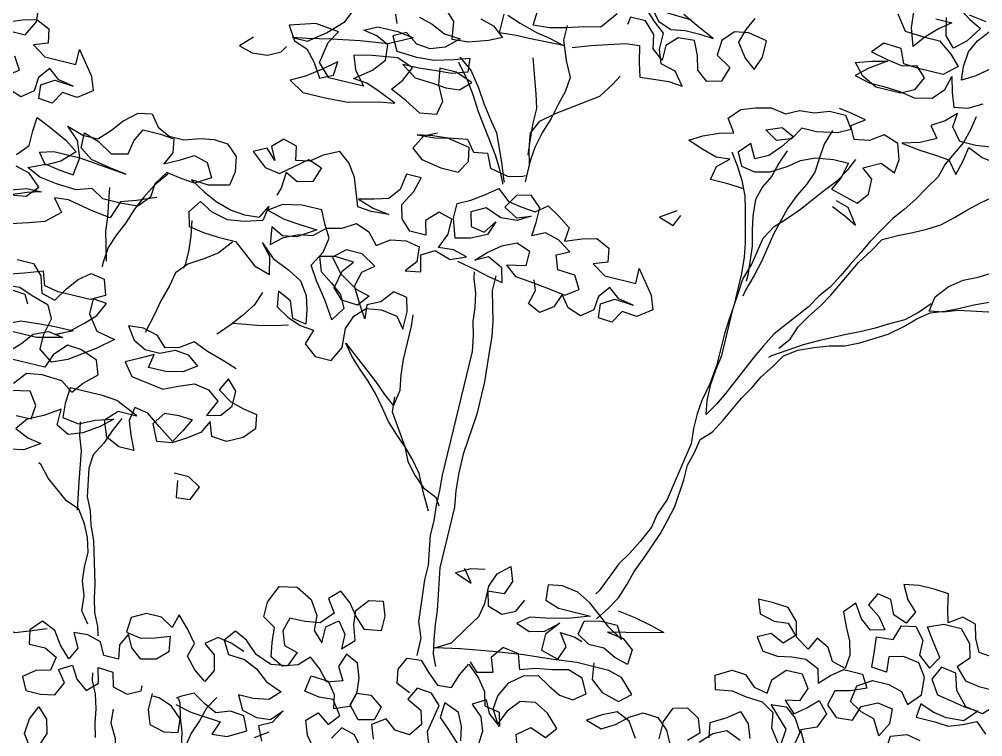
# Model space of a CAD drawing. Header units: inches. Extents: x 350994 to 353538, y 1581369 to 1583842.
# Drawn here: x 351296.467 to 351297.698, y 1583110.644 to 1583111.561 of the extents above; entities that cross this region are included whole.
import ezdxf

# ---------------------------------------------------------------- set-up
doc = ezdxf.new("R2010")
doc.units = ezdxf.units.IN
doc.header["$MEASUREMENT"] = 0
doc.linetypes.add('1', pattern=[0])
doc.layers.add('TREE', color=81, linetype='1')

# ---------------------------------------------------------------- blocks, each defined once
blk = doc.blocks.new('TREE_4')
at = {"color": 94}
for points in [[(981, 7624.5), (937.6, 7589.9), (908.6, 7572.5), (905.8, 7604.4), (908.7, 7639), (923.2, 7667.9), (946.3, 7696.8)], [(931.9, 7714.2), (891.4, 7720)], [(859.6, 7734.5), (894.3, 7711.3), (923.2, 7696.9), (900, 7662.2), (874, 7639.1), (850.9, 7662.2), (842.2, 7702.7)], [(819.1, 7694.1), (856.7, 7694), (830.7, 7673.8), (804.6, 7647.8), (784.3, 7621.8), (769.9, 7662.3), (767.1, 7697)], [(732.4, 7685.5), (758.4, 7650.8), (801.7, 7647.8), (839.3, 7647.8), (871.1, 7624.6), (894.2, 7601.5), (865.3, 7575.5), (807.4, 7575.5), (772.7, 7578.5), (758.3, 7610.3), (717.8, 7613.2), (694.7, 7587.2), (735.2, 7578.5), (769.8, 7572.7), (801.7, 7581.3), (824.8, 7558.2), (810.3, 7526.4), (781.4, 7511.9), (723.5, 7512), (688.9, 7529.4), (665.7, 7555.4), (700.5, 7567), (735.2, 7575.6), (697.5, 7549.6), (671.5, 7526.5), (706.2, 7517.8), (740.9, 7517.8), (778.5, 7514.8), (813.2, 7509), (853.6, 7517.7), (876.8, 7543.7), (885.5, 7575.5), (894.1, 7540.8), (905.7, 7508.9), (937.5, 7514.7), (969.3, 7532)], [(1021.3, 7442.3), (975, 7436.6), (937.4, 7436.6), (914.3, 7465.6), (917.2, 7497.4), (894.1, 7474.3), (865.2, 7456.9), (885.4, 7430.9), (850.7, 7413.6), (810.2, 7402.1), (853.5, 7396.2), (891.1, 7393.3), (922.9, 7390.4), (946, 7361.4), (954.7, 7396.1), (960.5, 7427.9), (995.2, 7413.4), (1032.8, 7407.6)], [(-1218, 7175), (-1180.4, 7175), (-1163, 7209.7), (-1165.9, 7253)], [(32.4, 7437.5), (72.9, 7451.9), (148.1, 7474.9), (179.9, 7477.8), (188.6, 7440.2), (197.2, 7408.4), (229, 7411.3), (263.7, 7414.1), (295.5, 7411.2), (272.4, 7440.1), (237.7, 7448.8), (226.2, 7480.7), (226.2, 7518.2), (200.2, 7538.5), (174.2, 7564.5)], [(113.5, 7535.7), (84.5, 7498.1), (46.9, 7489.5), (9.3, 7478), (-28.2, 7469.3), (-65.8, 7466.5), (-62.9, 7504)], [(-126.5, 7475.2), (-94.8, 7463.6), (-54.3, 7452), (-22.5, 7446.2), (12.2, 7437.5), (-60.1, 7434.7), (-97.7, 7434.7), (-135.3, 7431.8), (-135.2, 7475.2)], [(-184.4, 7452.1), (-152.6, 7443.4), (-126.6, 7423.1), (-155.5, 7408.7), (-198.9, 7394.3), (-236.5, 7391.4), (-242.2, 7431.9), (-291.3, 7481.1)], [(-320.3, 7423.3), (-288.5, 7414.6), (-256.7, 7400.1), (-219.1, 7397.2), (-248.1, 7371.2), (-279.9, 7359.7), (-311.7, 7362.6), (-340.6, 7382.9), (-369.5, 7368.4), (-352.2, 7336.6), (-305.9, 7333.7), (-265.5, 7336.5), (-222.1, 7348.1), (-187.4, 7359.6), (-184.5, 7327.8), (-219.2, 7316.3), (-259.7, 7313.4), (-294.4, 7310.5), (-332, 7310.6), (-297.3, 7287.4), (-256.8, 7284.5), (-225, 7281.6), (-193.2, 7284.4), (-170.1, 7307.5), (-210.5, 7322), (-248.1, 7322.1), (-242.4, 7284.5), (-225.1, 7249.8), (-230.9, 7218), (-268.5, 7212.2), (-306, 7232.5), (-343.6, 7249.9), (-323.3, 7275.9), (-308.9, 7307.7), (-346.4, 7322.2), (-404.3, 7313.5), (-444.7, 7304.9), (-433.2, 7273.1), (-407.2, 7241.3), (-488.2, 7241.3), (-517.1, 7270.3), (-508.3, 7319.4), (-491, 7348.3), (-545.9, 7354.1), (-603.7, 7336.8), (-583.5, 7305), (-551.7, 7293.4), (-528.6, 7267.4), (-508.4, 7235.6), (-479.5, 7250), (-476.6, 7281.8), (-508.4, 7255.8), (-540.2, 7232.7), (-572, 7215.4), (-537.4, 7195.1), (-485.3, 7195.1), (-433.3, 7197.9), (-363.9, 7215.2), (-329.2, 7220.9), (-369.6, 7238.3), (-401.4, 7249.9), (-433.2, 7252.8), (-395.6, 7281.7), (-372.5, 7310.6), (-375.3, 7345.3), (-404.2, 7359.8), (-436, 7365.6), (-407.1, 7380), (-360.8, 7380), (-323.2, 7374.2), (-375.3, 7348.2), (-438.9, 7339.6), (-502.5, 7328.1), (-557.5, 7316.6), (-589.3, 7310.8), (-554.6, 7310.8), (-517, 7339.7), (-482.3, 7374.3), (-464.9, 7414.8)], [(-375.2, 7417.6), (-366.6, 7397.3)], [(281.2, 7561.6), (217.6, 7564.5)], [(185.8, 7570.3), (208.9, 7541.4), (240.7, 7529.8), (272.5, 7535.5), (307.2, 7535.5), (339, 7532.6), (295.7, 7552.9), (261, 7570.2)], [(420, 7599), (405.5, 7570.1), (396.8, 7538.3), (419.9, 7506.5), (445.9, 7486.2), (457.5, 7518), (457.6, 7555.6), (414.2, 7564.3), (382.4, 7558.6), (359.2, 7532.6), (356.3, 7497.9), (391, 7477.6), (379.4, 7442.9), (347.6, 7434.3), (321.6, 7454.5), (312.9, 7486.4), (298.5, 7518.2), (260.9, 7515.3), (237.8, 7492.2), (237.7, 7457.5), (211.7, 7477.8), (206, 7509.6), (180, 7535.6), (145.3, 7535.7), (142.4, 7518.3)], [(960.6, 7500.2), (954.8, 7468.4), (946.1, 7436.6), (917.1, 7378.8), (908.4, 7347), (888.2, 7315.2), (870.8, 7286.3), (850.5, 7257.4), (830.3, 7231.4), (812.9, 7202.5), (792.6, 7167.9), (778.1, 7139), (760.7, 7107.2), (746.3, 7078.3), (728.9, 7046.5), (708.6, 7020.5), (691.3, 6991.6), (630.5, 6913.6), (613.1, 6881.8), (598.6, 6852.9), (555.1, 6757.5), (540.7, 6728.6), (523.3, 6699.7), (517.5, 6731.5), (517.6, 6769.1), (520.5, 6803.8), (526.3, 6838.5), (526.4, 6948.4), (529.3, 6986), (532.3, 7017.8), (543.9, 7055.3), (555.5, 7118.9), (572.9, 7150.7), (596, 7173.8), (622.1, 7202.7), (662.6, 7254.7), (688.6, 7286.5), (706, 7315.4), (717.6, 7341.4)], [(9.4, 7483.7), (9.3, 7449), (26.6, 7405.7), (43.9, 7370.9), (41, 7336.3), (32.3, 7304.5), (23.6, 7269.8), (12, 7235.1), (3.3, 7197.5), (0.4, 7165.7), (0.3, 7116.6)], [(486.2, 7217.3), (448.6, 7220.2), (408.1, 7220.3), (413.9, 7252.1), (440, 7275.2), (408.2, 7272.3), (370.6, 7283.9), (338.8, 7295.5), (367.7, 7312.8), (402.4, 7327.3), (434.2, 7335.9), (414, 7364.8), (437.2, 7390.8), (469, 7402.4), (503.7, 7411), (538.4, 7405.2), (567.3, 7419.6), (602, 7422.5), (633.8, 7434), (671.4, 7434), (691.6, 7405.1), (662.7, 7390.6), (616.4, 7382), (581.7, 7382), (564.4, 7353.1), (532.5, 7341.6), (503.7, 7359), (538.4, 7373.4), (567.3, 7358.9), (547, 7330), (523.8, 7304), (494.9, 7289.6), (477.6, 7321.4), (454.4, 7295.4), (468.9, 7266.5), (500.7, 7260.7), (535.4, 7269.3), (570.1, 7289.5), (596.1, 7309.7), (627.9, 7324.2), (668.4, 7329.9), (703.1, 7329.9), (694.4, 7292.3), (679.9, 7263.4), (743.5, 7246), (763.8, 7272), (763.8, 7306.7), (737.8, 7326.9), (775.4, 7347.1), (810.1, 7332.7), (813, 7364.5), (801.5, 7399.2), (766.8, 7410.8), (737.9, 7390.6), (703.2, 7384.8), (688.7, 7413.7), (717.7, 7433.9), (677.2, 7442.7), (654.1, 7445.6)], [(-48.6, 7394.2), (-22.6, 7316.1), (-14, 7284.3), (-14, 7246.7), (-11.1, 7209.1), (-8.3, 7177.3)], [(0.4, 7157), (-8.3, 7191.7), (-14, 7226.4), (0.5, 7258.2), (32.3, 7284.2), (119.1, 7344.9), (142.3, 7379.5), (153.8, 7399.8)], [(651.1, 7393.5), (639.5, 7358.8), (636.6, 7324.1), (633.7, 7292.3), (622.1, 7260.5), (607.6, 7231.7), (593.1, 7197), (575.7, 7133.4), (569.9, 7101.6), (564.1, 7066.9), (555.4, 7032.2), (543.8, 6994.6), (540.9, 6980.2)], [(647.8, 6884.7), (668, 6910.7), (679.6, 6942.5), (697, 6971.4), (717.3, 7000.2), (734.7, 7029.1), (778.1, 7115.8), (801.3, 7150.5), (818.6, 7179.4), (850.5, 7196.7), (882.3, 7211.2), (911.2, 7225.6), (940.1, 7242.9), (966.2, 7266), (989.3, 7289.1), (1015.4, 7312.2), (1047.2, 7338.2), (1073.2, 7364.2), (1084.8, 7381.6)], [(-210.5, 7356.7), (-178.7, 7333.6), (-152.7, 7298.8), (-132.5, 7267), (-109.4, 7235.2), (-89.2, 7209.2), (-74.8, 7177.3), (-60.3, 7142.6), (-48.8, 7110.8), (-45.9, 7105)], [(-210.5, 7345.2), (-181.6, 7310.4), (-161.4, 7281.5), (-141.2, 7246.8), (-80.6, 7160), (-63.3, 7131.1), (-48.8, 7102.1), (-48.8, 7099.3)], [(561.4, 7324.2), (549.9, 7292.4), (541.1, 7260.6), (526.7, 7231.7), (518, 7199.9), (520.8, 7162.3), (526.6, 7130.5), (535.2, 7095.8), (538.1, 7064), (540.9, 7029.3), (540.9, 7014.9)], [(-676.1, 7290.7), (-702.1, 7264.7), (-670.3, 7256), (-635.6, 7258.8), (-606.7, 7273.2), (-598, 7287.7)], [(440, 7292.5), (460.2, 7263.6), (477.5, 7234.7), (491.9, 7202.8), (500.6, 7171), (509.2, 7136.3), (517.9, 7098.7), (523.6, 7066.9), (526.5, 7029.3), (526.4, 6954.2), (523.5, 6922.4), (520.6, 6887.7), (520.5, 6812.5), (514.7, 6769.1), (506, 6728.7), (503, 6696.9), (503, 6662.2), (505.9, 6627.5), (500.1, 6595.7), (482.6, 6491.6), (468.1, 6454), (462.3, 6422.2), (444.9, 6384.6), (427.6, 6352.9), (410.2, 6324), (381.2, 6254.6), (375.4, 6245.9)], [(-1203.6, 7073.2), (-1174.6, 7093.4), (-1192, 7122.3)], [(-1232.4, 7191.7), (-1194.8, 7206.1), (-1163, 7214.8), (-1131.2, 7200.3), (-1125.4, 7168.5), (-1157.2, 7157), (-1125.4, 7136.7), (-1053.2, 7136.6), (-1053.1, 7171.3), (-1012.7, 7119.2), (-1001.2, 7087.4), (-1033, 7064.3), (-1067.7, 7067.2), (-1085.1, 7038.3), (-1116.9, 7041.3), (-1119.7, 7073.1), (-1090.8, 7090.4), (-1047.4, 7087.5), (-1082.1, 7093.3), (-1108.1, 7113.5), (-1128.4, 7087.5), (-1131.3, 7055.7), (-1157.3, 7035.5), (-1189.1, 7047.1)], [(691.5, 7225.8), (723.3, 7211.3), (752.2, 7196.8), (726.2, 7231.5), (697.3, 7240.2)], [(1315.9, 7152.9), (1252.3, 7121.2), (1217.6, 7109.7), (1185.8, 7101), (1153.9, 7089.5), (1119.2, 7080.8), (1023.8, 7063.6), (992, 7052), (960.2, 7046.3), (966, 7081), (989.2, 7109.9), (1018.1, 7133), (1049.9, 7147.4), (1078.8, 7164.7), (1110.7, 7182), (1139.6, 7199.4), (1168.5, 7219.6), (1191.7, 7236.9)], [(-219.3, 7177.5), (-248.3, 7163), (-265.6, 7131.3), (-239.6, 7111), (-193.4, 7102.3), (-152.9, 7102.2), (-135.5, 7131.1), (-141.3, 7162.9), (-193.3, 7171.7), (-228, 7168.8), (-262.7, 7163.1), (-222.2, 7165.9), (-181.8, 7174.5), (-149.9, 7180.3), (-129.7, 7154.3), (-97.9, 7160), (-83.5, 7128.2), (-40.1, 7119.5), (-8.3, 7128.1), (-2.5, 7131)], [(350.2, 7133.6), (315.5, 7110.5), (350.2, 7098.9), (361.8, 7124.9)], [(389.8, 6191), (410.1, 6219.9), (427.5, 6248.8), (439.1, 6283.5), (447.8, 6315.3), (462.3, 6349.9), (485.4, 6413.5), (494.1, 6445.3), (502.8, 6480), (508.7, 6543.6), (508.7, 6578.3), (517.4, 6610.1), (523.2, 6641.9), (546.4, 6665), (563.8, 6696.8), (592.7, 6754.6), (610.1, 6783.5), (624.6, 6812.4), (644.9, 6841.3), (662.2, 6870.2), (691.2, 6890.4), (725.9, 6904.8), (757.7, 6916.4), (792.4, 6925), (824.2, 6939.4), (882.1, 6974.1), (913.9, 7000.1), (937, 7023.2), (963.1, 7043.4), (994.9, 7054.9), (1026.7, 7069.4), (1055.6, 7083.8), (1087.5, 7098.2)], [(-803.6, 6886), (-847, 6868.7), (-881.7, 6857.1), (-896.2, 6816.7), (-939.6, 6822.5), (-997.4, 6834.1), (-1029.2, 6831.3), (-1006.1, 6802.3), (-1037.9, 6773.4), (-1072.7, 6761.9), (-1113.1, 6750.4)], [(-1130.4, 6825.6), (-1095.7, 6837.1), (-1061, 6837.1), (-1092.8, 6828.4), (-1127.5, 6814), (-1092.8, 6819.8), (-1069.7, 6845.8), (-1098.6, 6871.8), (-1130.4, 6880.5)], [(-1136.1, 6906.5), (-1113, 6932.5), (-1112.9, 6967.2), (-1110, 6999), (-1078.2, 6984.5), (-1034.9, 6964.3), (-1006, 6944), (-1034.9, 6915.1), (-1066.7, 6897.8), (-1087, 6923.8), (-1055.1, 6932.5), (-994.4, 6932.4), (-884.6, 6920.8), (-925, 6926.6), (-968.4, 6935.3), (-997.3, 6955.6), (-997.3, 6990.2), (-962.6, 6978.7), (-927.9, 6958.4), (-890.3, 6967), (-884.5, 6998.8), (-870, 7027.7), (-829.5, 7027.7), (-797.7, 7024.8), (-792, 6993), (-806.5, 6964.1), (-771.8, 6981.4), (-742.8, 6998.7), (-711, 6990), (-693.7, 6958.2), (-728.4, 6938), (-760.2, 6940.9), (-794.9, 6946.7), (-815.2, 6914.9), (-818.1, 6883.1), (-841.3, 6857.1), (-881.7, 6854.3), (-922.2, 6854.3), (-951.1, 6871.7), (-985.8, 6860.1), (-1032.1, 6863.1), (-1072.6, 6868.9), (-1104.3, 6883.4), (-1066.7, 6900.7), (-1032.1, 6894.9), (-1000.3, 6891.9), (-994.4, 6932.4), (-1008.9, 6970), (-1037.7, 6996.1), (-1000.2, 6984.5), (-965.5, 6984.4), (-939.4, 7010.4), (-919.2, 7036.4), (-890.2, 7062.4), (-858.4, 7068.2), (-838.2, 7042.1), (-809.3, 7027.7), (-774.6, 7027.6), (-739.9, 7039.2), (-708.1, 7044.9), (-676.3, 7042), (-650.3, 7018.8), (-644.5, 6984.1), (-650.3, 6952.3), (-696.6, 6940.8), (-737.1, 6943.8), (-702.4, 6923.5), (-670.6, 6909), (-633.1, 6897.4), (-601.2, 6894.5), (-566.6, 6897.3), (-552.1, 6926.2), (-557.9, 6891.5), (-598.4, 6880), (-636, 6874.3), (-673.5, 6883), (-705.3, 6900.4), (-725.6, 6871.5), (-717, 6839.6), (-682.3, 6833.8), (-647.6, 6830.9), (-607.1, 6830.9), (-581.1, 6810.6), (-552.2, 6787.5), (-514.6, 6775.9), (-523.3, 6816.3), (-546.4, 6842.4), (-514.6, 6813.4), (-474.1, 6796.1), (-442.3, 6778.7), (-422.1, 6749.7), (-413.5, 6717.9), (-407.7, 6686.1), (-439.5, 6691.9), (-453.9, 6729.5), (-485.7, 6744), (-480, 6709.3), (-451.1, 6691.9), (-419.3, 6680.4), (-387.5, 6677.4), (-399.1, 6642.7), (-370.2, 6619.6), (-332.6, 6619.6), (-315.2, 6654.2), (-318.1, 6697.6), (-306.5, 6729.4), (-283.3, 6752.5), (-248.6, 6758.3), (-211.1, 6752.4), (-190.8, 6726.4), (-190.8, 6766.9), (-199.4, 6798.7), (-231.2, 6804.5), (-254.4, 6775.6), (-283.3, 6761.2), (-280.5, 6729.4), (-300.7, 6761.2), (-320.9, 6795.9), (-312.2, 6830.6), (-286.1, 6850.8), (-320.8, 6871.1), (-358.4, 6871.1), (-384.4, 6848), (-358.5, 6816.2), (-315.1, 6790.1), (-283.3, 6781.4), (-303.6, 6755.4), (-341.2, 6758.3), (-364.3, 6781.5), (-355.6, 6822), (-335.3, 6848), (-378.7, 6850.9), (-413.4, 6842.3), (-401.8, 6810.4), (-372.9, 6790.2), (-346.9, 6769.9), (-332.5, 6741), (-352.8, 6709.2), (-378.8, 6749.7), (-407.6, 6787.3), (-427.8, 6819.1), (-407.6, 6853.8), (-401.8, 6888.5), (-419.1, 6917.4), (-433.5, 6946.4), (-479.8, 6946.4), (-523.1, 6937.8), (-552.1, 6917.6), (-511.6, 6906), (-474, 6903), (-433.5, 6900.1), (-474.1, 6874.1), (-505.9, 6868.4), (-534.8, 6882.8), (-529, 6842.4), (-503, 6865.5), (-471.2, 6879.9), (-439.3, 6885.7), (-413.3, 6908.8), (-378.6, 6917.4), (-349.7, 6934.7), (-317.9, 6923.1), (-294.8, 6897.1), (-265.8, 6917.3), (-231.1, 6923), (-199.3, 6917.2), (-196.5, 6882.5), (-216.7, 6856.5), (-182, 6862.3), (-190.7, 6899.9), (-161.8, 6917.2), (-124.2, 6905.6), (-89.5, 6920), (-121.3, 6928.7), (-156, 6925.9), (-141.5, 6960.6), (-141.4, 6995.2), (-173.2, 7004), (-199.3, 6978), (-190.6, 6946.1), (-228.2, 6946.2), (-251.3, 6969.3), (-260, 7001.1), (-239.7, 7035.8), (-231, 7070.5), (-265.7, 7070.5), (-271.5, 7033), (-291.8, 7007), (-323.6, 6998.3), (-358.3, 6989.7), (-320.7, 6978.1), (-283.1, 6972.2), (-323.6, 6969.4), (-355.4, 6972.3), (-378.5, 7035.9), (-398.7, 7064.9), (-424.7, 7085.1), (-459.4, 7067.8), (-485.5, 7047.6), (-517.3, 7041.9), (-523, 7073.7), (-554.8, 7082.4), (-578, 7059.3), (-563.5, 7030.3), (-586.6, 7053.5), (-615.6, 7039.1), (-580.9, 7010.1), (-546.2, 7004.3), (-488.3, 7050.5), (-456.6, 7038.9), (-468.1, 7004.2), (-502.9, 6995.6), (-531.8, 7010.1), (-534.7, 6972.5), (-540.5, 6955.1)], [(-106.8, 6905.6), (-63.5, 6896.9), (-28.8, 6888.2), (3, 6882.4), (-5.6, 6914.2), (-40.3, 6931.5), (-69.2, 6917.1), (-46.1, 6940.2), (-17.1, 6963.3), (14.7, 6977.8), (46.5, 6966.2), (46.4, 6931.5), (3.1, 6922.8), (29.1, 6902.6), (63.8, 6899.6), (110, 6893.8), (147.6, 6888), (176.5, 6908.2), (159.2, 6937.1), (118.7, 6940.1), (107.2, 6971.9), (136.1, 6986.3), (104.3, 7006.6), (72.5, 7015.3), (43.6, 7000.9), (46.5, 7032.7), (46.6, 7067.4), (20.6, 7090.5), (-11.3, 7081.9), (-31.5, 7050.1), (0.3, 7032.7), (32.1, 7044.2), (3.2, 7026.9), (-34.4, 7024.1), (-72, 7038.6), (-103.8, 7021.2), (-95.2, 6989.4), (-63.4, 6983.6), (-43.1, 7012.5), (-54.7, 6980.7), (-89.4, 6963.4), (-124.1, 6954.8), (-138.5, 6998.1), (-138.5, 7032.8), (-109.6, 7047.3), (-80.7, 7067.5), (-54.6, 7087.7), (-25.7, 7064.5), (6.1, 7058.7), (37.9, 7055.8), (63.9, 7076), (92.8, 7058.6), (121.7, 7038.4), (118.8, 7006.6), (156.4, 7021), (188.2, 7029.6), (220, 7015.2), (225.7, 6983.3), (193.9, 6971.8), (225.7, 6951.5), (298, 6951.5), (298, 6986.2), (338.5, 6934.1), (350, 6902.3), (318.2, 6879.2), (283.5, 6882.1), (266.1, 6853.2), (234.3, 6856.1), (231.4, 6887.9), (260.4, 6905.3), (303.7, 6902.3), (269, 6908.1), (243, 6928.4), (222.8, 6902.4), (219.9, 6870.6), (193.8, 6850.4), (162, 6862), (141.8, 6888), (130.2, 6856.2), (101.3, 6836), (72.4, 6850.5), (81.1, 6882.3), (72.4, 6905.4)], [(960.2, 7063.6), (937.1, 7037.6), (911, 7014.5), (879.2, 6997.2), (850.3, 6979.9), (821.3, 6965.5), (789.5, 6951), (731.7, 6922.2), (699.8, 6904.8), (636.2, 6864.4), (630.4, 6858.7)], [(-792, 6943.8), (-815.2, 6912), (-832.6, 6880.2), (-847.1, 6848.4), (-858.6, 6813.8), (-873.1, 6782), (-884.7, 6750.2), (-887.7, 6712.6), (-887.7, 6703.9)], [(13.8, 6015), (13.8, 6055.4), (-0.6, 6090.1), (-9.2, 6185.6), (-9.2, 6220.3), (-14.9, 6255), (-20.7, 6286.8), (-20.6, 6321.5), (-23.5, 6356.2), (-23.5, 6390.9), (-26.3, 6425.6), (-26, 6714.7), (-31.8, 6749.4), (-40.4, 6781.2), (-43.3, 6813), (-49.1, 6844.8), (-60.6, 6876.6), (-63.5, 6891.1)], [(-14.3, 6893.9), (-14.3, 6859.2), (-5.7, 6824.5), (2.9, 6792.7), (8.7, 6758), (11.5, 6717.5), (17.3, 6653.9), (17.2, 6578.8), (8.4, 6483.4), (8.4, 6440), (11.3, 6399.5), (17, 6361.9), (16.9, 6220.2), (34.1, 6124.8), (37, 6093), (42.7, 6058.3), (48.5, 6026.5), (60, 6000.5)], [(-913.5, 6883.2), (-907.8, 6851.4), (-902, 6816.7), (-899.2, 6784.9), (-881.9, 6721.3), (-881.9, 6718.4)], [(-714, 6854.1), (-708.3, 6819.4), (-705.4, 6787.6), (-705.5, 6752.9), (-708.4, 6744.2)], [(-612.9, 6828), (-638.9, 6796.2), (-667.9, 6776), (-699.7, 6755.8), (-722.8, 6729.8), (-728.6, 6698), (-740.2, 6660.4), (-746.1, 6628.6), (-757.7, 6582.4)], [(-38, 6338.8), (-58.2, 6376.4), (-78.4, 6416.9), (-101.5, 6445.9), (-124.6, 6469), (-150.6, 6492.2), (-173.7, 6515.3), (-193.9, 6541.4), (-217, 6570.3), (-240.1, 6593.4), (-266.1, 6616.6), (-289.2, 6639.8), (-309.4, 6665.8), (-222.8, 6596.3), (-196.8, 6573.2), (-170.8, 6552.9), (-164.9, 6590.5), (-170.7, 6625.2), (-173.6, 6659.9), (-173.5, 6738), (-176.3, 6764)], [(-520.4, 6732.5), (-532, 6700.7), (-552.3, 6671.8), (-572.6, 6645.8), (-595.7, 6619.8), (-598.6, 6616.9)], [(-538, 6550.4), (-569.7, 6561.9), (-610.2, 6573.5), (-644.9, 6588), (-673.8, 6567.8), (-705.6, 6559.2), (-728.8, 6582.3), (-763.4, 6591), (-798.1, 6588.2), (-777.9, 6559.2), (-749, 6544.8), (-714.3, 6544.7), (-682.5, 6559.2), (-650.7, 6556.2), (-624.7, 6536), (-653.6, 6515.8), (-691.2, 6507.1), (-731.7, 6507.2), (-725.9, 6539), (-757.7, 6521.6), (-786.6, 6507.2), (-763.5, 6478.3), (-688.4, 6466.6), (-656.6, 6481.1), (-621.9, 6495.5), (-587.2, 6489.7), (-561.2, 6469.4), (-578.5, 6431.8), (-546.7, 6440.5), (-526.5, 6466.5), (-526.4, 6501.2), (-549.5, 6524.3), (-564, 6495.4), (-532.2, 6475.2), (-500.4, 6466.5), (-468.6, 6460.7), (-462.9, 6428.8), (-486, 6402.8), (-520.8, 6385.5), (-555.5, 6388.5), (-567, 6420.3), (-581.5, 6391.4), (-610.4, 6371.2), (-639.3, 6353.8), (-674, 6348.1), (-691.3, 6385.7), (-671.1, 6414.6), (-639.3, 6417.4), (-607.5, 6414.5), (-622, 6385.6), (-639.3, 6356.7), (-676.9, 6382.8), (-708.7, 6405.9), (-740.5, 6411.8), (-746.3, 6380), (-734.7, 6348.1), (-720.3, 6316.3), (-755, 6316.4), (-786.8, 6330.8), (-801.2, 6368.4), (-775.2, 6394.4), (-731.8, 6394.4), (-783.8, 6417.6), (-818.5, 6420.5), (-893.7, 6420.6), (-896.6, 6383), (-893.8, 6351.2), (-856.2, 6345.4), (-821.5, 6362.7), (-781, 6374.2), (-807, 6351.1), (-841.7, 6328), (-873.6, 6316.5), (-902.5, 6330.9), (-902.4, 6368.5), (-937.1, 6345.4), (-971.9, 6328.1), (-992.1, 6302.1), (-960.3, 6287.6), (-928.5, 6281.8), (-963.2, 6258.7), (-995.1, 6253)], [(-997.9, 6331), (-963.2, 6331), (-960.3, 6362.8), (-980.5, 6391.7), (-1023.8, 6383.1)], [(-1020.9, 6400.4), (-997.8, 6429.3), (-963.1, 6435.1), (-916.8, 6432.2), (-887.9, 6411.9), (-867.7, 6437.9), (-838.7, 6463.9), (-850.3, 6495.7), (-890.7, 6510.2), (-922.5, 6513.1), (-948.6, 6484.2), (-960.2, 6452.4), (-1038.2, 6452.5)], [(-1046.9, 6469.9), (-1023.7, 6493), (-1003.5, 6519), (-971.7, 6533.4), (-937, 6527.6), (-994.8, 6513.2), (-1104.7, 6513.3)], [(-1075.8, 6524.8), (-1038.2, 6542.1), (-994.8, 6545), (-960.1, 6547.8), (-916.7, 6547.8), (-954.3, 6530.5), (-925.4, 6544.9), (-896.5, 6570.9), (-873.3, 6594), (-858.8, 6625.8), (-890.6, 6628.7), (-890.7, 6594), (-864.7, 6559.3), (-821.3, 6550.6), (-856, 6521.7), (-913.9, 6481.3), (-948.6, 6466.9), (-980.4, 6490), (-980.3, 6524.7), (-971.6, 6562.3), (-986.1, 6591.2), (-1026.5, 6602.8), (-1058.3, 6614.4), (-1093, 6611.6)], [(-1078.5, 6675.2), (-1040.9, 6675.1), (-1017.8, 6652), (-1006.3, 6614.4), (-974.5, 6605.7), (-954.2, 6637.5), (-934, 6663.5), (-907.9, 6683.7), (-876.1, 6677.9), (-864.6, 6643.2), (-896.4, 6625.9), (-971.6, 6625.9), (-1003.4, 6631.7), (-1014.9, 6663.5), (-1055.4, 6649.1), (-1110.4, 6631.8)], [(-1081.5, 6605.8), (-1043.9, 6602.9), (-1032.3, 6582.6)], [(-445.3, 6674.6), (-477.1, 6665.9), (-514.7, 6657.3), (-549.4, 6651.6), (-569.7, 6648.7)], [(-173.6, 6573.1), (-170.8, 6538.5), (-124.6, 6469), (-110.1, 6437.2), (-87, 6411.2), (-61, 6388), (-29.2, 6373.5), (-17.7, 6356.2)], [(539.9, 5948), (516.8, 5982.7), (485.1, 5997.2), (453.2, 5982.7), (421.4, 5962.5), (459, 5950.9), (487.9, 5968.3), (514, 5991.4), (542.9, 6008.7), (577.6, 6005.8), (603.6, 5982.6), (618, 5953.7)], [(592, 5959.5), (592, 6000), (606.5, 6034.7), (638.3, 6043.3), (667.2, 6025.9), (678.8, 5994.1), (655.6, 5971)], [(681.6, 5973.9), (707.7, 5999.9), (736.6, 6014.3), (771.3, 5999.8)], [(701.9, 5988.3), (696.1, 6023), (730.9, 6043.2), (756.9, 6063.4), (780, 6040.3), (791.5, 6008.5)], [(863.8, 6011.3), (866.8, 6048.9), (820.5, 6095.2), (855.2, 6098), (881.2, 6077.8), (898.6, 6048.8), (892.7, 6014.2)], [(858, 6011.3), (834.9, 6043.1), (829.2, 6077.8), (800.3, 6095.2), (762.7, 6098.1), (728, 6103.9), (690.4, 6098.2), (681.8, 6130), (716.5, 6150.2), (748.3, 6147.3), (774.3, 6124.1), (806.1, 6118.3), (809, 6150.1), (835.1, 6179), (872.7, 6179), (892.9, 6150), (881.3, 6118.2), (849.5, 6112.5), (875.5, 6086.4), (901.5, 6106.7), (924.7, 6129.8), (947.8, 6103.7), (933.3, 6069), (898.6, 6054.6), (915.9, 6022.8)], [(1098.1, 6057.3), (1101, 6089.1), (1135.7, 6100.7), (1167.5, 6094.9)], [(1283.4, 6317.4), (1251.5, 6320.3), (1237.1, 6349.2), (1228.5, 6381), (1196.7, 6389.7), (1167.7, 6369.5), (1159.1, 6401.3), (1153.3, 6433.2), (1118.7, 6436.1), (1084, 6436.1), (1049.3, 6430.4), (1066.6, 6398.5), (1089.7, 6375.4), (1075.2, 6346.5), (1043.4, 6358.1), (1029, 6389.9), (997.2, 6395.7), (982.7, 6366.8), (1011.6, 6346.5), (1031.8, 6320.5), (1000, 6311.9), (974, 6332.1), (953.8, 6363.9), (930.6, 6337.9), (945.1, 6306.1), (959.5, 6277.2), (968.1, 6245.4), (965.2, 6213.6), (933.4, 6222.3), (916.1, 6251.2), (887.2, 6265.7), (872.7, 6236.8), (840.9, 6257.1), (832.3, 6291.8), (806.3, 6317.8), (771.6, 6320.7), (736.9, 6320.8), (748.4, 6289), (783.1, 6280.3), (814.9, 6283.1), (838, 6260), (814.9, 6236.9), (783.1, 6251.3), (754.2, 6236.9), (774.4, 6208), (809.1, 6205.1), (840.9, 6210.8), (872.7, 6213.7), (904.5, 6199.2), (913.1, 6167.4), (936.3, 6190.5), (962.3, 6210.7), (1005.7, 6210.7), (1023, 6181.7), (988.3, 6167.3), (953.6, 6158.7), (944.9, 6124), (970.9, 6100.8), (1008.5, 6103.7), (1020.1, 6138.4), (1054.8, 6155.7), (1089.5, 6149.9), (1092.3, 6115.2), (1075, 6083.4), (1054.8, 6118.1), (1023, 6126.8), (994.1, 6144.2), (999.9, 6181.7), (1031.7, 6202), (1069.3, 6201.9), (1101.1, 6193.2), (1121.3, 6167.2), (1147.3, 6196.1), (1144.5, 6236.6), (1124.3, 6265.5), (1086.7, 6271.3), (1054.9, 6262.7), (1057.7, 6228), (1023.1, 6230.9), (1020.2, 6268.5), (1017.3, 6300.3), (1054.9, 6303.1), (1066.5, 6337.8), (1098.3, 6343.6), (1121.4, 6317.5), (1121.4, 6282.8), (1150.3, 6259.7), (1167.7, 6288.6), (1144.6, 6320.4), (1124.4, 6349.3), (1159.1, 6363.8), (1199.5, 6363.7), (1225.5, 6334.8), (1234.2, 6303), (1211, 6277), (1237, 6250.9), (1268.8, 6245.1), (1306.4, 6245.1)], [(1315.1, 6210.4), (1291.9, 6187.3), (1251.4, 6193.1), (1222.5, 6224.9), (1211, 6262.5), (1176.3, 6268.3), (1161.8, 6236.5), (1182.1, 6204.7), (1213.9, 6198.9), (1248.5, 6193.1), (1280.3, 6190.2), (1254.3, 6161.3), (1213.8, 6158.4), (1182, 6164.2), (1150.2, 6175.8), (1147.3, 6144), (1190.7, 6144), (1222.5, 6141.1), (1254.3, 6152.6), (1283.2, 6167), (1309.2, 6143.9)], [(-763.6, 6380), (-778.1, 6348.2), (-789.7, 6316.4), (-807.1, 6284.6), (-810, 6252.8), (-798.5, 6189.2), (-784.1, 6160.3), (-775.4, 6128.4), (-761, 6096.6), (-735.1, 6001.2), (-729.3, 5969.4), (-720.7, 5937.6), (-706.2, 5908.6), (-700.5, 5888.4)], [(-853.3, 6351.1), (-847.5, 6319.3), (-836, 6287.5), (-824.5, 6218.1), (-813, 6154.5)], [(-607.6, 6272.9), (-601.9, 6235.3), (-570, 6238.1), (-555.6, 6269.9), (-584.5, 6287.3), (-619.2, 6287.3)], [(444.7, 6084), (369.5, 6084), (311.7, 6078.3), (248, 6072.6), (178.6, 6064), (106.3, 6052.5), (48.5, 6040.9), (83.2, 6061.2), (106.4, 6098.7), (129.6, 6133.4), (135.4, 6165.2), (135.4, 6205.7), (147, 6237.5), (173, 6260.6), (184.6, 6228.8), (173, 6197), (135.4, 6194.1), (144, 6162.3), (178.7, 6150.7), (207.6, 6165.1), (222.1, 6194)], [(-729.4, 5908.7), (-749.6, 5934.7), (-752.4, 5969.4), (-764, 6001.2), (-766.8, 6033), (-766.8, 6067.7), (-775.5, 6099.5), (-789.9, 6128.5), (-810.1, 6157.4), (-841.9, 6169), (-893.9, 6209.5), (-917, 6235.5), (-922.8, 6238.4)], [(118.1, 6240.4), (86.3, 6234.6), (54.5, 6217.3), (94.9, 6202.8), (74.7, 6228.9), (71.8, 6231.8)], [(433.2, 6219.9), (473.7, 6214), (514.2, 6205.3), (546, 6196.6), (499.7, 6185.1), (462.1, 6176.5), (421.6, 6167.8), (459.2, 6162), (485.2, 6141.7), (482.3, 6107), (450.5, 6115.8), (421.6, 6130.2), (386.9, 6130.3), (358, 6147.6), (363.8, 6179.4), (398.5, 6188.1), (439, 6188), (456.3, 6159.1), (421.6, 6179.4), (392.7, 6202.5), (366.7, 6222.8), (334.9, 6240.2), (297.4, 6246), (265.5, 6240.2), (268.4, 6205.5), (300.2, 6194), (375.4, 6193.9), (326.2, 6176.6), (277, 6165.1), (242.3, 6159.3), (216.3, 6139.1), (248.1, 6127.5), (282.8, 6136.1), (311.7, 6162.1), (285.7, 6130.4), (285.6, 6092.8), (326.1, 6081.2), (337.7, 6113), (317.5, 6141.9), (352.2, 6139), (369.5, 6133.2)], [(16.6, 5928.2), (-15.2, 5942.7), (-20.9, 5974.5), (-6.5, 6003.4), (25.3, 6006.3), (48.5, 5983.1), (74.5, 5960), (106.3, 5962.8), (117.9, 5994.6), (132.3, 6023.5), (161.2, 5997.5), (181.4, 5971.4), (190.1, 5939.6), (224.8, 5933.8), (233.4, 5902), (204.5, 5925.2), (190.1, 5954.1), (161.2, 5936.8), (187.2, 5913.6), (198.7, 5881.8), (195.8, 5850)], [(155.3, 5850), (149.6, 5881.8), (135.1, 5910.8), (100.4, 5925.2), (97.5, 5890.6), (123.5, 5867.4), (149.5, 5841.4)], [(91.7, 5812.5), (77.3, 5853), (88.9, 5916.6), (65.8, 5939.7), (31.1, 5942.7), (16.6, 5913.8), (51.3, 5896.4), (59.9, 5864.6), (39.6, 5835.7), (5, 5838.6), (-21, 5858.9), (-50, 5838.6), (-38.4, 5806.8)], [(-58.7, 5777.9), (-81.8, 5806.9), (-113.6, 5815.6), (-131, 5786.7)], [(-162.8, 5752), (-185.9, 5780.9), (-197.5, 5812.8), (-174.3, 5835.9), (-145.4, 5815.6), (-125.1, 5841.6), (-148.3, 5873.4), (-180.1, 5870.6), (-214.7, 5876.4), (-208.9, 5914), (-168.5, 5911), (-148.2, 5885), (-142.5, 5853.2), (-107.8, 5867.6), (-99.1, 5899.4), (-67.3, 5902.3), (-38.4, 5882), (-47.1, 5850.2), (-81.8, 5841.6), (-107.8, 5870.5), (-99.1, 5902.3), (-101.9, 5934.1), (-113.5, 5965.9), (-142.4, 5980.4), (-154, 5948.6), (-136.6, 5919.7), (-171.3, 5908.1), (-194.5, 5934.2), (-220.5, 5954.5), (-243.6, 5931.3), (-278.3, 5919.8), (-307.2, 5934.3), (-313, 5966.1), (-315.8, 6000.8), (-344.7, 6018.2), (-344.7, 6052.9), (-327.3, 6093.3), (-286.8, 6102), (-249.3, 6081.7), (-229, 6049.9), (-226.2, 6015.2), (-203.1, 5992), (-203, 6029.6), (-177, 6049.8), (-156.8, 6023.8), (-156.8, 5989.1), (-130.8, 6015.1), (-142.3, 6049.8), (-145.2, 6081.6), (-122, 6110.5), (-90.2, 6116.2), (-78.7, 6084.4), (-78.7, 6049.7), (-116.3, 6044), (-142.3, 6070), (-162.5, 6096.1), (-188.5, 6116.3), (-211.7, 6093.2), (-191.4, 6064.3), (-217.5, 6035.4), (-252.2, 6029.7), (-286.9, 6029.7), (-295.6, 5997.9), (-284.1, 5966.1), (-252.3, 5957.4), (-266.7, 5922.7), (-304.3, 5916.9), (-341.9, 5931.4), (-370.8, 5957.5), (-399.7, 5972), (-420, 5946), (-402.6, 5917), (-365.1, 5914.1), (-333.3, 5899.6), (-304.4, 5876.5), (-266.8, 5862), (-290, 5838.9), (-324.7, 5833.1), (-359.4, 5833.1), (-342, 5801.3), (-307.3, 5792.6), (-275.5, 5795.5), (-252.4, 5821.5), (-269.8, 5789.7), (-298.7, 5775.3), (-284.3, 5743.4)], [(285.4, 5858.6), (273.9, 5893.3), (302.8, 5916.4), (340.4, 5901.9), (360.7, 5927.9), (331.8, 5956.8), (300, 5974.2), (265.3, 5968.5), (242.1, 5939.6), (227.7, 5907.8), (210.3, 5936.7), (213.2, 5968.5), (230.6, 6003.2), (259.6, 6026.3), (291.4, 6034.9), (320.3, 6017.6), (349.2, 6003.1), (381, 6000.2), (407, 6020.4), (389.7, 6052.2), (355, 6063.8), (320.3, 6055.2), (282.7, 6049.4), (248, 6037.9), (236.5, 6072.6), (198.9, 6078.4), (178.6, 6049.5), (190.2, 6017.7), (155.5, 6009), (135.2, 6029.3)], [(407.1, 6092.7), (412.8, 6055.1), (441.7, 6031.9), (482.2, 6020.3), (508.2, 6043.4), (476.5, 6075.2), (444.7, 6084)], [(-370.8, 5931.5), (-402.6, 5943.1), (-434.4, 5948.9), (-460.5, 5928.7), (-434.5, 5908.4), (-425.8, 5873.7), (-440.3, 5844.8), (-469.2, 5865.1), (-492.3, 5891.1), (-483.6, 5922.9), (-506.7, 5951.8), (-532.7, 5977.9), (-541.4, 5946.1), (-570.3, 5963.4), (-605, 5963.5), (-636.8, 5946.2), (-639.7, 5911.5), (-605, 5905.7), (-573.2, 5914.3), (-541.4, 5925.8), (-535.7, 5891.1), (-558.8, 5868), (-593.5, 5859.4), (-619.5, 5879.6), (-634, 5908.6), (-648.4, 5879.7), (-642.7, 5847.9), (-677.4, 5847.9), (-691.8, 5876.8), (-723.6, 5885.5), (-755.4, 5882.7), (-738.1, 5850.8), (-752.6, 5821.9), (-778.6, 5848), (-798.8, 5876.9), (-830.6, 5891.4), (-853.7, 5865.4), (-848, 5833.6), (-810.4, 5833.6), (-781.5, 5819.1), (-787.3, 5787.3), (-819.1, 5778.6), (-845.2, 5758.4), (-830.7, 5729.5), (-796, 5729.5), (-764.2, 5735.2), (-749.7, 5767), (-770, 5793), (-741, 5810.4), (-723.7, 5781.4), (-697.7, 5761.2), (-674.5, 5784.3), (-683.2, 5819), (-648.5, 5816.1), (-639.9, 5784.3), (-605.2, 5775.5), (-576.2, 5790), (-576.2, 5801.5)], [(-816.1, 5876.9), (-853.7, 5862.5), (-885.6, 5851), (-920.2, 5859.7), (-949.1, 5874.2), (-1012.7, 5880), (-1076.3, 5891.6), (-1206.4, 5891.7)], [(-405.6, 5815.8), (-423, 5786.9), (-431.7, 5755.1), (-443.3, 5723.4), (-449.1, 5691.6), (-449.1, 5688.7)], [(-651.5, 5662.8), (-660.2, 5694.6), (-665.9, 5726.4), (-674.6, 5758.3), (-689, 5787.2), (-691.9, 5804.5)], [(-628.3, 5735.1), (-625.5, 5703.3), (-608.2, 5671.5), (-599.5, 5639.6), (-588, 5607.8), (-579.3, 5576), (-564.9, 5544.2), (-530.3, 5486.3), (-515.8, 5451.6), (-504.3, 5419.8), (-489.9, 5390.9), (-475.4, 5419.8), (-472.5, 5451.6), (-466.6, 5486.3), (-466.6, 5521), (-463.7, 5552.8), (-463.7, 5587.5), (-460.7, 5622.2), (-457.8, 5654), (-457.8, 5688.7), (-463.5, 5720.5), (-475.1, 5752.3), (-483.7, 5784.1), (-489.5, 5792.8)], [(-492.4, 5778.3), (-454.8, 5769.6), (-385.4, 5763.8), (-397, 5732), (-362.3, 5734.8), (-321.8, 5757.9), (-336.3, 5789.8), (-368.1, 5792.7), (-399.9, 5781.1), (-428.8, 5795.6), (-457.7, 5813), (-486.6, 5798.6), (-495.3, 5792.8)], [(-550.2, 5790), (-550.3, 5752.4), (-538.7, 5720.5), (-504, 5711.8), (-472.2, 5717.6), (-475.1, 5749.4), (-501.1, 5772.6), (-532.9, 5784.2), (-547.3, 5784.2)], [(-272.7, 5766.6), (-301.6, 5746.4)], [(-790.4, 5605.1), (-810.6, 5634.1), (-807.7, 5668.8), (-793.2, 5700.5), (-770.1, 5677.4), (-761.4, 5645.6), (-773, 5613.8)]]:
    blk.add_lwpolyline(points, dxfattribs=at)

msp = doc.modelspace()

# ---------------------------------------------------------------- block references
at = {"layer": 'TREE', "lineweight": 5, "xscale": 0.0005632341247466223, "yscale": 0.0005632341529917539, "zscale": 0.0005632341444477617, "rotation": 346.4411541233163}
msp.add_blockref('TREE_4', (351296.1739, 1583107.4566), dxfattribs=at)

doc.saveas('drawing.dxf')
